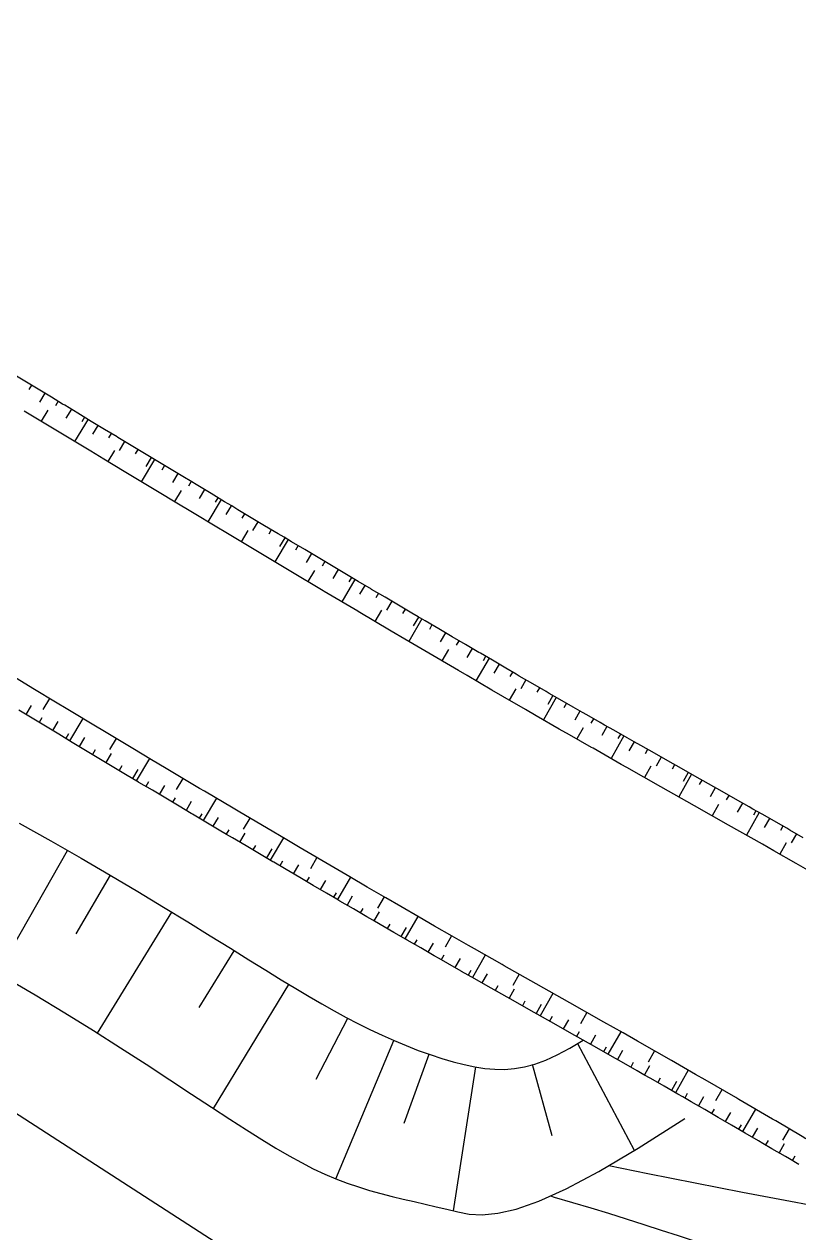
# Model space of a CAD drawing. Header units: millimetres. Extents: x 501029 to 503193, y 1805862 to 1807132.
# Drawn here: x 502021.58 to 502051.44, y 1806590.9 to 1806637.5 of the extents above; entities that cross this region are included whole.
import ezdxf

# ---------------------------------------------------------------- set-up
doc = ezdxf.new("R2010")
doc.units = ezdxf.units.MM
doc.header["$LTSCALE"] = 12
doc.header["$MEASUREMENT"] = 0
doc.layers.add('3', color=7, linetype='CONTINUOUS')
doc.layers.add('DM1', color=4, linetype='CONTINUOUS')

msp = doc.modelspace()

# ---------------------------------------------------------------- linework, layer by layer
at = {"layer": '3', "linetype": 'Continuous'}
for p, q in [((502021.6019999999, 1806623.738999999, 4.847), (502021.0879999997, 1806624.049, 4.850999999999999)), ((502022.1149999997, 1806623.429, 4.842999999999999), (502021.6019999999, 1806623.738999999, 4.847)), ((502021.8589999999, 1806623.584, 4.844999999999999), (502021.7549999999, 1806623.413, 4.844999999999999)), ((502022.629, 1806623.119, 4.839), (502022.1149999997, 1806623.429, 4.842999999999999)), ((502022.3719999997, 1806623.274, 4.841), (502022.1659999998, 1806622.932, 4.841)), ((502022.8859999999, 1806622.964, 4.836), (502022.7829999998, 1806622.793, 4.836)), ((502022.4909999999, 1806622.621, 4.775999999999999), (502022.2319999998, 1806622.193, 4.775999999999999)), ((502023.656, 1806622.499, 4.828999999999999), (502023.1429999999, 1806622.809, 4.834)), ((502023.3999999999, 1806622.654, 4.831999999999999), (502023.1929999997, 1806622.312, 4.831999999999999)), ((502024.1699999999, 1806622.189, 4.823999999999999), (502023.656, 1806622.499, 4.828999999999999)), ((502024.0419999999, 1806622.269, 4.762999999999999), (502023.5249999999, 1806621.413, 4.762999999999999)), ((502023.913, 1806622.344, 4.826999999999999), (502023.8099999998, 1806622.173, 4.826999999999999)), ((502024.6839999999, 1806621.879, 4.818999999999999), (502024.1699999999, 1806622.189, 4.823999999999999)), ((502024.4269999999, 1806622.034, 4.822), (502024.2199999998, 1806621.692, 4.822)), ((502024.1489999998, 1806621.036, 4.756999999999999), (502022.8649999998, 1806621.811, 4.77)), ((502024.9409999999, 1806621.724, 4.817), (502024.8369999999, 1806621.553, 4.817)), ((502025.7109999999, 1806621.259, 4.807999999999999), (502025.197, 1806621.568999999, 4.814)), ((502025.0589999999, 1806621.071, 4.751), (502024.8009999997, 1806620.643, 4.751)), ((502025.4539999999, 1806621.414, 4.810999999999999), (502025.2479999999, 1806621.071, 4.810999999999999)), ((502026.2249999999, 1806620.949, 4.802), (502025.7109999999, 1806621.259, 4.807999999999999)), ((502025.9679999998, 1806621.104, 4.804999999999999), (502025.8649999998, 1806620.933, 4.804999999999999)), ((502026.6109999997, 1806620.719, 4.735999999999999), (502026.0939999999, 1806619.861999999, 4.735999999999999)), ((502026.7389999998, 1806620.639, 4.796999999999999), (502026.2249999999, 1806620.949, 4.802)), ((502026.4819999998, 1806620.794, 4.799), (502026.2749999999, 1806620.452, 4.799)), ((502027.2519999998, 1806620.33, 4.791), (502026.7389999998, 1806620.639, 4.796999999999999)), ((502026.7179999999, 1806619.486, 4.729), (502025.4339999999, 1806620.261, 4.743999999999999)), ((502026.9959999998, 1806620.485, 4.794), (502026.8919999998, 1806620.313, 4.794)), ((502027.7659999998, 1806620.02, 4.785), (502027.2519999998, 1806620.33, 4.791)), ((502027.5089999998, 1806620.175, 4.788), (502027.3029999998, 1806619.832, 4.788)), ((502028.0229999998, 1806619.865, 4.782), (502027.92, 1806619.694, 4.782)), ((502028.7939999998, 1806619.401, 4.772), (502028.2799999998, 1806619.71, 4.778999999999999)), ((502027.6279999998, 1806619.521, 4.722), (502027.3699999999, 1806619.093, 4.722)), ((502028.5369999998, 1806619.556, 4.775), (502028.3309999998, 1806619.213, 4.775)), ((502029.308, 1806619.092, 4.764999999999999), (502028.7939999998, 1806619.401, 4.772)), ((502029.0509999997, 1806619.246, 4.769), (502028.9479999998, 1806619.075, 4.769)), ((502029.1799999999, 1806619.171, 4.705), (502028.6649999999, 1806618.313999999, 4.705)), ((502029.565, 1806618.937, 4.762), (502029.3589999999, 1806618.594, 4.762)), ((502030.3369999998, 1806618.474, 4.751999999999999), (502029.8229999998, 1806618.783, 4.759)), ((502030.0799999999, 1806618.629, 4.754999999999999), (502029.977, 1806618.457, 4.754999999999999)), ((502030.852, 1806618.165999999, 4.745), (502030.3369999998, 1806618.474, 4.751999999999999)), ((502030.5949999997, 1806618.32, 4.748), (502030.3889999997, 1806617.977, 4.748)), ((502030.575, 1806617.168, 4.679999999999999), (502029.2879999999, 1806617.939, 4.697)), ((502030.1989999998, 1806617.976, 4.687999999999999), (502029.9419999998, 1806617.547, 4.687999999999999)), ((502031.3669999999, 1806617.858, 4.738), (502030.852, 1806618.165999999, 4.745)), ((502031.1089999999, 1806618.012, 4.741999999999999), (502031.0069999998, 1806617.84, 4.741999999999999)), ((502031.7529999998, 1806617.629, 4.671), (502031.2419999999, 1806616.769, 4.671)), ((502031.6239999999, 1806617.704, 4.735), (502031.4189999997, 1806617.36, 4.735)), ((502032.3969999999, 1806617.242999999, 4.724), (502031.8819999998, 1806617.55, 4.730999999999999)), ((502032.14, 1806617.397, 4.727999999999999), (502032.0369999998, 1806617.225, 4.727999999999999)), ((502032.913, 1806616.935999999, 4.717), (502032.3969999999, 1806617.242999999, 4.724)), ((502032.6549999998, 1806617.09, 4.721), (502032.45, 1806616.746, 4.721)), ((502033.4279999999, 1806616.629, 4.709999999999999), (502032.913, 1806616.935999999, 4.717)), ((502032.7749999999, 1806616.438, 4.653999999999999), (502032.5189999999, 1806616.009, 4.653999999999999)), ((502033.1699999999, 1806616.782999999, 4.714), (502033.0679999998, 1806616.610999999, 4.714)), ((502033.6859999997, 1806616.476, 4.706999999999999), (502033.4819999998, 1806616.132, 4.706999999999999)), ((502034.332, 1806616.094999999, 4.636), (502033.8219999999, 1806615.235, 4.636)), ((502034.46, 1806616.017, 4.695999999999999), (502033.9439999999, 1806616.323, 4.703)), ((502034.2019999998, 1806616.17, 4.7), (502034.0999999999, 1806615.998, 4.7)), ((502034.4419999998, 1806614.867, 4.628), (502033.1519999998, 1806615.632, 4.645)), ((502034.7179999999, 1806615.864, 4.693), (502034.5139999998, 1806615.52, 4.693)), ((502035.4929999998, 1806615.406, 4.682), (502034.9759999998, 1806615.711, 4.689)), ((502035.2349999999, 1806615.559, 4.685999999999999), (502035.133, 1806615.386, 4.685999999999999)), ((502036.0099999997, 1806615.101, 4.674999999999999), (502035.4929999998, 1806615.406, 4.682)), ((502035.751, 1806615.254, 4.679), (502035.548, 1806614.909, 4.679)), ((502036.5269999998, 1806614.796, 4.668), (502036.0099999997, 1806615.101, 4.674999999999999)), ((502035.3549999998, 1806614.909, 4.618999999999999), (502035.1009999998, 1806614.478, 4.618999999999999)), ((502036.2679999999, 1806614.949, 4.671999999999999), (502036.1669999999, 1806614.777, 4.671999999999999)), ((502036.9149999998, 1806614.569999999, 4.600999999999999), (502036.4089999997, 1806613.707, 4.600999999999999)), ((502036.7849999999, 1806614.644, 4.665), (502036.582, 1806614.299, 4.665)), ((502037.5609999998, 1806614.189, 4.653999999999999), (502037.0439999997, 1806614.492, 4.661)), ((502037.302, 1806614.34, 4.657), (502037.2009999999, 1806614.168, 4.657)), ((502038.0779999998, 1806613.885, 4.647), (502037.5609999998, 1806614.189, 4.653999999999999)), ((502037.8199999998, 1806614.037, 4.65), (502037.6169999998, 1806613.692, 4.65)), ((502038.5959999999, 1806613.580999999, 4.639), (502038.0779999998, 1806613.885, 4.647)), ((502038.3369999998, 1806613.733, 4.642999999999999), (502038.2359999999, 1806613.560999999, 4.642999999999999)), ((502039.113, 1806613.278, 4.631999999999999), (502038.5959999999, 1806613.580999999, 4.639)), ((502038.3199999998, 1806612.585, 4.573999999999999), (502037.0259999999, 1806613.345, 4.592)), ((502037.9409999999, 1806613.388, 4.583), (502037.6879999998, 1806612.957, 4.583)), ((502038.8549999998, 1806613.429, 4.636), (502038.6519999998, 1806613.084, 4.636)), ((502039.3719999997, 1806613.126, 4.629), (502039.2709999999, 1806612.953, 4.629)), ((502021.913, 1806611.893999999, 4.174999999999999), (502020.629, 1806612.669, 4.19)), ((502039.5019999998, 1806613.052, 4.565), (502038.998, 1806612.189, 4.565)), ((502040.1489999997, 1806612.672, 4.618), (502039.6309999998, 1806612.975, 4.625)), ((502039.8899999999, 1806612.824, 4.621), (502039.6889999998, 1806612.478, 4.621)), ((502040.4079999998, 1806612.521, 4.613999999999999), (502040.308, 1806612.347999999, 4.613999999999999)), ((502041.187, 1806612.069, 4.602999999999999), (502040.6679999998, 1806612.37, 4.61)), ((502040.927, 1806612.22, 4.605999999999999), (502040.7269999999, 1806611.874, 4.605999999999999)), ((502040.5299999998, 1806611.874, 4.546), (502040.2799999998, 1806611.441, 4.546)), ((502041.7059999997, 1806611.768, 4.594999999999999), (502041.187, 1806612.069, 4.602999999999999)), ((502041.4459999997, 1806611.919, 4.599), (502041.346, 1806611.745999999, 4.599)), ((502022.5549999999, 1806611.506999999, 4.168), (502022.2969999998, 1806611.078999999, 4.168)), ((502042.0959999999, 1806611.545, 4.527), (502041.5979999998, 1806610.678, 4.527)), ((502041.9659999998, 1806611.617999999, 4.591), (502041.7659999998, 1806611.271, 4.591)), ((502042.7459999998, 1806611.17, 4.578999999999999), (502042.2259999998, 1806611.469, 4.586999999999999)), ((502042.4859999998, 1806611.32, 4.583), (502042.386, 1806611.146, 4.583)), ((502021.8919999997, 1806610.741, 4.107), (502021.3789999999, 1806611.051, 4.112)), ((502021.8499999998, 1806611.234, 4.108999999999999), (502021.6429999999, 1806610.891, 4.108999999999999)), ((502043.0059999998, 1806611.021, 4.575), (502042.8069999998, 1806610.674, 4.575)), ((502043.7879999999, 1806610.575, 4.562999999999999), (502043.2669999998, 1806610.872, 4.570999999999999)), ((502022.2559999998, 1806610.755, 4.104), (502022.153, 1806610.584, 4.104)), ((502022.9199999999, 1806610.122, 4.094), (502022.406, 1806610.431, 4.100999999999999)), ((502022.8769999999, 1806610.615, 4.097), (502022.6709999999, 1806610.272, 4.097)), ((502023.8399999999, 1806610.733, 4.152), (502023.325, 1806609.876, 4.152)), ((502025.7689999999, 1806609.575999999, 4.126999999999999), (502024.4829999998, 1806610.347, 4.144)), ((502043.1299999999, 1806610.376, 4.506999999999999), (502042.8819999998, 1806609.941999999, 4.506999999999999)), ((502043.5269999998, 1806610.723, 4.567), (502043.4279999999, 1806610.55, 4.567)), ((502044.048, 1806610.426, 4.559), (502043.8509999998, 1806610.078, 4.559)), ((502023.4339999999, 1806609.812, 4.088), (502022.9199999999, 1806610.122, 4.094)), ((502023.2839999998, 1806610.136, 4.091), (502023.1809999999, 1806609.964999999, 4.091)), ((502023.9049999998, 1806609.996, 4.084), (502023.6989999998, 1806609.653, 4.084)), ((502025.126, 1806609.961, 4.134999999999999), (502024.8689999999, 1806609.532, 4.134999999999999)), ((502044.7009999998, 1806610.058, 4.485999999999999), (502044.2069999999, 1806609.188, 4.485999999999999)), ((502044.8309999999, 1806609.982, 4.546), (502044.3089999999, 1806610.278, 4.554)), ((502044.5699999998, 1806610.13, 4.549999999999999), (502044.4709999999, 1806609.955999999, 4.549999999999999)), ((502024.4629999997, 1806609.195, 4.073999999999999), (502023.9479999998, 1806609.503, 4.081)), ((502024.3129999998, 1806609.518, 4.076999999999999), (502024.21, 1806609.346, 4.076999999999999)), ((502045.092, 1806609.833999999, 4.541999999999999), (502044.8939999998, 1806609.486, 4.541999999999999)), ((502045.8749999998, 1806609.391, 4.53), (502045.3529999999, 1806609.686, 4.538)), ((502045.6139999998, 1806609.538, 4.533999999999999), (502045.515, 1806609.364, 4.533999999999999)), ((502046.3969999998, 1806609.094999999, 4.520999999999999), (502045.8749999998, 1806609.391, 4.53)), ((502024.9779999999, 1806608.886, 4.067), (502024.4629999997, 1806609.195, 4.073999999999999)), ((502024.9339999999, 1806609.379, 4.070999999999999), (502024.7289999998, 1806609.036, 4.070999999999999)), ((502026.413, 1806609.19, 4.118), (502025.8989999998, 1806608.333, 4.118)), ((502046.1359999999, 1806609.243, 4.525999999999999), (502045.9389999998, 1806608.895, 4.525999999999999)), ((502046.9189999998, 1806608.8, 4.512999999999999), (502046.3969999998, 1806609.094999999, 4.520999999999999)), ((502046.6579999999, 1806608.948, 4.517), (502046.5599999998, 1806608.772999999, 4.517)), ((502025.4919999999, 1806608.578, 4.06), (502024.9779999999, 1806608.886, 4.067)), ((502025.3419999999, 1806608.901, 4.064), (502025.2389999999, 1806608.73, 4.064)), ((502025.9639999999, 1806608.762, 4.057), (502025.7579999999, 1806608.418999999, 4.057)), ((502028.3459999999, 1806608.039, 4.092), (502027.0569999998, 1806608.806, 4.108999999999999)), ((502046.1229999999, 1806608.103, 4.456), (502044.8179999998, 1806608.842, 4.475999999999999)), ((502045.7379999999, 1806608.896, 4.466), (502045.4919999998, 1806608.459999999, 4.466)), ((502047.3109999997, 1806608.58, 4.445), (502046.8189999998, 1806607.71, 4.445)), ((502047.4419999999, 1806608.504, 4.504999999999999), (502046.9189999998, 1806608.8, 4.512999999999999)), ((502047.1799999999, 1806608.652, 4.509), (502046.984, 1806608.304, 4.509)), ((502047.9639999999, 1806608.209, 4.496999999999999), (502047.4419999999, 1806608.504, 4.504999999999999)), ((502026.5229999998, 1806607.963, 4.046999999999999), (502026.0069999998, 1806608.27, 4.054)), ((502026.3719999998, 1806608.285, 4.049999999999999), (502026.2699999998, 1806608.113, 4.049999999999999)), ((502026.994, 1806608.147, 4.043), (502026.7899999998, 1806607.804, 4.043)), ((502027.7009999999, 1806608.423, 4.100999999999999), (502027.4459999998, 1806607.993, 4.100999999999999)), ((502047.4289999998, 1806607.364999999, 4.435), (502046.1229999999, 1806608.103, 4.456)), ((502047.7029999998, 1806608.357, 4.501), (502047.6039999998, 1806608.183, 4.501)), ((502048.4859999998, 1806607.914, 4.488999999999999), (502047.9639999999, 1806608.209, 4.496999999999999)), ((502048.2249999999, 1806608.061, 4.493), (502048.028, 1806607.713, 4.493)), ((502027.0379999999, 1806607.656, 4.04), (502026.5229999998, 1806607.963, 4.046999999999999)), ((502027.5539999998, 1806607.349, 4.033), (502027.0379999999, 1806607.656, 4.04)), ((502027.4029999999, 1806607.671, 4.036), (502027.2999999998, 1806607.5, 4.036)), ((502028.0249999999, 1806607.533, 4.028999999999999), (502027.8209999998, 1806607.19, 4.028999999999999)), ((502028.9909999999, 1806607.656, 4.083), (502028.4809999999, 1806606.796, 4.083)), ((502049.008, 1806607.618, 4.480999999999999), (502048.4859999998, 1806607.914, 4.488999999999999)), ((502048.7469999998, 1806607.766, 4.485), (502048.6489999997, 1806607.592, 4.485)), ((502049.5299999998, 1806607.323, 4.472), (502049.008, 1806607.618, 4.480999999999999)), ((502028.4339999999, 1806607.058, 4.022), (502028.3319999999, 1806606.886, 4.022)), ((502048.7339999999, 1806606.626, 4.415), (502047.4289999998, 1806607.364999999, 4.435)), ((502048.349, 1806607.419, 4.424999999999999), (502048.1029999999, 1806606.983, 4.424999999999999)), ((502049.2689999999, 1806607.471, 4.475999999999999), (502049.0719999999, 1806607.122, 4.475999999999999)), ((502049.9219999997, 1806607.103, 4.403999999999999), (502049.427, 1806606.233, 4.403999999999999)), ((502049.7909999997, 1806607.175, 4.467999999999999), (502049.6919999999, 1806607.001, 4.467999999999999)), ((502028.585, 1806606.736, 4.019), (502028.0689999999, 1806607.042, 4.025999999999999)), ((502029.1009999998, 1806606.43, 4.012), (502028.585, 1806606.736, 4.019)), ((502029.0569999998, 1806606.921, 4.014999999999999), (502028.8529999999, 1806606.577, 4.014999999999999)), ((502030.281, 1806606.892, 4.065999999999999), (502030.0269999998, 1806606.462, 4.065999999999999)), ((502050.5729999999, 1806606.73, 4.456999999999999), (502050.0519999999, 1806607.027, 4.464999999999999)), ((502050.3129999998, 1806606.878, 4.461), (502050.1149999997, 1806606.531, 4.461)), ((502029.4659999998, 1806606.446, 4.008), (502029.3639999998, 1806606.274, 4.008)), ((502030.1349999998, 1806605.82, 3.998), (502029.6179999998, 1806606.125, 4.004999999999999)), ((502030.0899999998, 1806606.311, 4.001), (502029.8869999999, 1806605.966, 4.001)), ((502031.5729999999, 1806606.13, 4.048), (502031.0649999999, 1806605.269, 4.048)), ((502050.8339999999, 1806606.581, 4.453999999999999), (502050.7349999999, 1806606.408, 4.453999999999999)), ((502051.6149999998, 1806606.134, 4.443), (502051.0949999998, 1806606.433, 4.45)), ((502051.3549999997, 1806606.282999999, 4.447), (502051.156, 1806605.936, 4.447)), ((502030.6509999999, 1806605.515, 3.991), (502030.1349999998, 1806605.82, 3.998)), ((502030.4999999997, 1806605.837, 3.994), (502030.3979999998, 1806605.664, 3.994)), ((502031.1239999998, 1806605.701, 3.987), (502030.9199999999, 1806605.356, 3.987)), ((502033.5139999997, 1806604.991, 4.020999999999999), (502032.2199999998, 1806605.75, 4.038999999999999)), ((502050.9579999998, 1806605.937, 4.386), (502050.7089999998, 1806605.503, 4.386)), ((502031.1679999998, 1806605.21, 3.983999999999999), (502030.6509999999, 1806605.515, 3.991)), ((502031.5339999998, 1806605.227, 3.98), (502031.4319999998, 1806605.055, 3.98)), ((502032.8669999998, 1806605.371, 4.03), (502032.6139999998, 1806604.94, 4.03)), ((502032.2029999998, 1806604.603, 3.968999999999999), (502031.6849999998, 1806604.906, 3.976999999999999)), ((502032.1579999998, 1806605.093, 3.972999999999999), (502031.9559999998, 1806604.748, 3.972999999999999)), ((502032.7199999997, 1806604.299, 3.962), (502032.2029999998, 1806604.603, 3.968999999999999)), ((502032.5689999999, 1806604.62, 3.966), (502032.4669999999, 1806604.448, 3.966)), ((502033.2379999999, 1806603.995999999, 3.955), (502032.7199999997, 1806604.299, 3.962)), ((502033.1929999997, 1806604.486, 3.958), (502032.991, 1806604.141, 3.958)), ((502034.16, 1806604.612, 4.012), (502033.656, 1806603.748, 4.012)), ((502033.6029999999, 1806604.013, 3.951), (502033.5019999999, 1806603.84, 3.951)), ((502034.2279999999, 1806603.879, 3.943999999999999), (502034.0269999998, 1806603.534, 3.943999999999999)), ((502035.4559999997, 1806603.855, 3.994), (502035.2029999997, 1806603.424, 3.994)), ((502034.2729999999, 1806603.39, 3.941), (502033.7549999999, 1806603.692, 3.948)), ((502034.7909999998, 1806603.087, 3.933), (502034.2729999999, 1806603.39, 3.941)), ((502034.6389999997, 1806603.407, 3.937), (502034.5389999999, 1806603.235, 3.937)), ((502035.2649999999, 1806603.274, 3.929), (502035.0639999998, 1806602.928, 3.929)), ((502036.7529999997, 1806603.103, 3.975), (502036.251, 1806602.238, 3.975)), ((502035.8289999999, 1806602.484, 3.918), (502035.3099999998, 1806602.785, 3.926)), ((502035.6769999999, 1806602.804, 3.922), (502035.5759999999, 1806602.631, 3.922)), ((502036.3029999998, 1806602.672, 3.914), (502036.102, 1806602.326, 3.914)), ((502036.8689999999, 1806601.885, 3.903), (502036.3479999998, 1806602.184, 3.910999999999999)), ((502036.7149999998, 1806602.204, 3.906), (502036.616, 1806602.03, 3.906)), ((502037.3429999999, 1806602.074, 3.898), (502037.1439999999, 1806601.727, 3.898)), ((502038.0539999997, 1806602.356, 3.955), (502037.8049999999, 1806601.922, 3.955)), ((502037.3889999998, 1806601.586, 3.894999999999999), (502036.8689999999, 1806601.885, 3.903)), ((502037.7559999999, 1806601.606, 3.89), (502037.6569999999, 1806601.433, 3.89)), ((502038.3839999999, 1806601.478, 3.882), (502038.1859999997, 1806601.131, 3.882)), ((502039.3569999999, 1806601.613, 3.934), (502038.8629999999, 1806600.744, 3.934)), ((502038.4309999998, 1806600.991, 3.878), (502037.9099999999, 1806601.288999999, 3.886)), ((502038.7989999999, 1806601.011999999, 3.874), (502038.6999999999, 1806600.838, 3.874)), ((502039.474, 1806600.399, 3.862), (502038.9519999998, 1806600.695, 3.87)), ((502039.4269999999, 1806600.884999999, 3.865), (502039.2299999997, 1806600.538, 3.865)), ((502040.6619999998, 1806600.874, 3.914), (502040.4149999998, 1806600.439, 3.914)), ((502039.8419999999, 1806600.42, 3.857), (502039.7439999999, 1806600.246, 3.857)), ((502040.518, 1806599.808, 3.845), (502039.9959999998, 1806600.103, 3.853)), ((502040.4709999999, 1806600.294, 3.849), (502040.2749999999, 1806599.946, 3.849)), ((502042.6199999999, 1806599.766, 3.883), (502041.3139999998, 1806600.504, 3.903)), ((502041.9669999999, 1806600.135, 3.893), (502041.4749999999, 1806599.265, 3.893)), ((502041.0409999997, 1806599.512, 3.837), (502040.518, 1806599.808, 3.845)), ((502040.8869999999, 1806599.828999999, 3.841), (502040.788, 1806599.655, 3.841)), ((502041.5159999998, 1806599.703, 3.833), (502041.3189999999, 1806599.355, 3.833)), ((502043.9249999999, 1806599.027, 3.862999999999999), (502042.6199999999, 1806599.766, 3.883)), ((502041.5629999998, 1806599.217, 3.829), (502041.0409999997, 1806599.512, 3.837)), ((502042.085, 1806598.922, 3.821), (502041.5629999998, 1806599.217, 3.829)), ((502041.9309999999, 1806599.239, 3.825), (502041.832, 1806599.064, 3.825)), ((502043.2729999998, 1806599.397, 3.873), (502043.0259999998, 1806598.962, 3.873)), ((502042.6069999999, 1806598.626, 3.812), (502042.085, 1806598.922, 3.821)), ((502042.5599999999, 1806599.111999999, 3.816), (502042.3629999999, 1806598.764, 3.816)), ((502043.129, 1806598.331, 3.804), (502042.6069999999, 1806598.626, 3.812)), ((502042.9749999999, 1806598.647999999, 3.808), (502042.8769999998, 1806598.474, 3.808)), ((502043.6519999997, 1806598.035, 3.796), (502043.129, 1806598.331, 3.804)), ((502043.6049999998, 1806598.521999999, 3.8), (502043.4079999998, 1806598.173, 3.8)), ((502044.5779999998, 1806598.658, 3.851999999999999), (502044.0859999999, 1806597.788, 3.851999999999999)), ((502044.0199999998, 1806598.057, 3.792), (502043.9209999999, 1806597.883, 3.792)), ((502044.6949999999, 1806597.443, 3.781), (502044.1739999998, 1806597.739999999, 3.788)), ((502044.6489999997, 1806597.93, 3.784), (502044.4509999999, 1806597.582, 3.784)), ((502045.8819999998, 1806597.917, 3.833999999999999), (502045.6339999999, 1806597.482, 3.833999999999999)), ((502045.2169999999, 1806597.147, 3.773), (502044.6949999999, 1806597.443, 3.781)), ((502045.0629999999, 1806597.464, 3.777), (502044.9639999999, 1806597.29, 3.777)), ((502045.691, 1806597.337, 3.769), (502045.4919999998, 1806596.99, 3.769)), ((502046.258, 1806596.551, 3.758999999999999), (502045.7379999999, 1806596.849, 3.766)), ((502046.1049999997, 1806596.869, 3.762999999999999), (502046.0049999999, 1806596.694999999, 3.762999999999999)), ((502047.1829999999, 1806597.171, 3.817), (502046.6859999998, 1806596.303, 3.817)), ((502046.778, 1806596.252, 3.752), (502046.258, 1806596.551, 3.758999999999999)), ((502046.7319999998, 1806596.74, 3.756), (502046.5329999998, 1806596.393, 3.756)), ((502048.4819999999, 1806596.421, 3.801), (502048.2309999999, 1806595.988, 3.801)), ((502047.1459999999, 1806596.272, 3.749), (502047.045, 1806596.099, 3.749)), ((502047.8169999998, 1806595.652, 3.74), (502047.298, 1806595.952, 3.745999999999999)), ((502047.7719999998, 1806596.14, 3.742999999999999), (502047.572, 1806595.794, 3.742999999999999)), ((502050.4269999999, 1806595.289, 3.78), (502049.1309999998, 1806596.045, 3.794)), ((502048.3369999999, 1806595.351, 3.733999999999999), (502047.8169999998, 1806595.652, 3.74)), ((502048.1839999999, 1806595.671, 3.737), (502048.0839999998, 1806595.498, 3.737)), ((502048.8099999998, 1806595.539, 3.730999999999999), (502048.6089999999, 1806595.193, 3.730999999999999)), ((502049.7789999999, 1806595.667, 3.786999999999999), (502049.2749999999, 1806594.803, 3.786999999999999)), ((502049.3739999999, 1806594.748, 3.722999999999999), (502048.8549999997, 1806595.05, 3.728)), ((502049.2219999998, 1806595.068, 3.725), (502049.1209999998, 1806594.895, 3.725)), ((502049.8919999997, 1806594.446, 3.717), (502049.3739999999, 1806594.748, 3.722999999999999)), ((502049.8469999998, 1806594.935, 3.72), (502049.646, 1806594.589, 3.72)), ((502051.0739999998, 1806594.911, 3.773), (502050.8209999998, 1806594.479, 3.773)), ((502050.2579999999, 1806594.463, 3.713999999999999), (502050.1569999999, 1806594.291, 3.713999999999999)), ((502050.9279999998, 1806593.839, 3.705999999999999), (502050.41, 1806594.143, 3.712)), ((502050.8829999999, 1806594.329, 3.709), (502050.6809999999, 1806593.984, 3.709)), ((502051.2929999998, 1806593.857, 3.704), (502051.1919999998, 1806593.684, 3.704))]:
    msp.add_line(p, q, dxfattribs=at)
at = {"layer": '3', "color": 1, "linetype": 'Continuous', "flags": 128}
msp.add_lwpolyline([(502734.468, 1805863.404), (502565.854, 1806180.86), (502440.381, 1806356.363), (502262.265, 1806436.523), (502063.939, 1806567.977), (501955.637, 1806637.827), (501772.776, 1806767.939), (501708.223, 1807014.777), (501705.5739999999, 1807125.556)], dxfattribs=at)
at = {"layer": '3', "linetype": 'Continuous', "extrusion": (0.3780746557961225, 0.6157215769005467, 0.6913367445635649), "elevation": 1302182.213735211}
msp.add_lwpolyline([(517529.2610650632, -1245952.710299685), (517529.3543553867, -1245952.708915665), (517529.8612926133, -1245952.703379582)], dxfattribs=at)
at = {"layer": '3', "linetype": 'Continuous', "extrusion": (0.4876622072766885, 0.8030862785762556, 0.3424003515719122), "elevation": 1695692.398689627}
msp.add_lwpolyline([(508596.0251145873, -617953.6368129362), (508596.3929784274, -617953.633619932), (508597.5248695441, -617953.625105254)], dxfattribs=at)
at = {"layer": '3', "linetype": 'Continuous', "extrusion": (0.5034436632863633, 0.8292013341174393, 0.2428366228447957), "elevation": 1750795.58851538}
msp.add_lwpolyline([(508472.2143052876, -438271.1564050726), (508472.2470619662, -438271.1564050726), (508472.8136945043, -438271.1512507898)], dxfattribs=at)
at = {"layer": '3', "linetype": 'Continuous', "extrusion": (0.2980942837418061, 0.4804238077684419, 0.824822867608392), "elevation": 1017598.210109316}
msp.add_lwpolyline([(525933.5289603239, -1484518.140596049), (525934.4373153159, -1484518.126446549), (525935.0294570166, -1484518.117603112)], dxfattribs=at)
at = {"layer": '3', "linetype": 'Continuous', "extrusion": (0.4368257614271032, 0.7136871554078656, 0.5475709071521794), "elevation": 1508662.784243988}
msp.add_lwpolyline([(514947.25290767, -987255.3371155341), (514947.6077289605, -987255.332335188), (514947.8531414441, -987255.3299450148)], dxfattribs=at)
at = {"layer": '3', "linetype": 'Continuous', "extrusion": (0.4096765398147661, 0.6681104871675393, 0.6211227814709054), "elevation": 1412692.930932264}
msp.add_lwpolyline([(516412.2444794927, -1119607.236048696), (516412.8733405441, -1119607.22711686), (516413.7445327162, -1119607.216909047)], dxfattribs=at)
at = {"layer": '3', "linetype": 'Continuous', "extrusion": (0.3673948203634131, 0.595019875022523, 0.714823330829595), "elevation": 1259419.897884351}
msp.add_lwpolyline([(521982.0009524642, -1287360.903182594), (521982.2552664362, -1287360.898892624), (521983.5004363865, -1287360.878872762)], dxfattribs=at)
at = {"layer": '3', "linetype": 'Continuous', "extrusion": (0.1906021554174096, 0.2995176758563482, 0.9348582674394281), "elevation": 636806.6743807005}
msp.add_lwpolyline([(546386.1126768303, -1676855.642454221), (546386.3933093199, -1676855.634004021), (546386.7130570237, -1676855.625553823)], dxfattribs=at)
at = {"layer": '3', "linetype": 'Continuous', "extrusion": (0.1099655629740514, 0.1615820486255714, 0.9807134222196427), "elevation": 347127.8231021637}
msp.add_lwpolyline([(601410.263493954, -1741755.135467477), (601410.5933638753, -1741755.115002015), (601410.8625392925, -1741755.099652917)], dxfattribs=at)
at = {"layer": '3', "linetype": 'Continuous', "extrusion": (-0.1675142530447905, -0.3013213712868509, 0.9386929243542095), "elevation": -628465.2461460144}
msp.add_lwpolyline([(-439040.2815833026, 1711190.775500676), (-439041.1834300985, 1711190.804506827), (-439041.7809706703, 1711190.824811133)], dxfattribs=at)
at = {"layer": '3', "linetype": 'Continuous', "extrusion": (0.3274398062914471, 0.5319605762839213, 0.7808976364002507), "elevation": 1125437.558034549}
msp.add_lwpolyline([(519477.0609567743, -1406922.60399083), (519477.1106803825, -1406922.602389957), (519478.5607246412, -1406922.57517512)], dxfattribs=at)
at = {"layer": '3', "linetype": 'Continuous', "extrusion": (0.4636170732133428, 0.7718317723071522, 0.4351263318650048), "elevation": 1627157.432630289}
msp.add_lwpolyline([(499897.5066198409, -786359.8360748227), (499897.8854590696, -786359.8305215456), (499898.1065202958, -786359.8283002345)], dxfattribs=at)
at = {"layer": '3', "linetype": 'Continuous', "extrusion": (-0.5081548313795239, -0.8584736932949159, 0.069293472031889), "elevation": -1806043.235445604}
msp.add_lwpolyline([(-488230.2319451333, 125453.2450649279), (-488230.2436068303, 125453.2460673374), (-488230.8318549292, 125453.2520817944)], dxfattribs=at)
at = {"layer": '3', "linetype": 'Continuous', "extrusion": (-0.5047109665531782, -0.8580086369890956, 0.0953311024433858), "elevation": -1803473.006871352}
msp.add_lwpolyline([(-483267.9414781931, 172718.3048929197), (-483269.4217234528, 172718.3229752786), (-483269.4414465356, 172718.3229752786)], dxfattribs=at)
at = {"layer": '3', "linetype": 'Continuous', "extrusion": (0.4981584777644287, 0.8424739172772332, 0.2051239375084756), "elevation": 1772120.553788127}
msp.add_lwpolyline([(487391.0911996179, -371397.0696374933), (487391.4148294947, -371397.0655505901), (487391.6909519398, -371397.0624854127)], dxfattribs=at)
at = {"layer": '3', "linetype": 'Continuous', "extrusion": (0.1630474713619801, 0.2546048977639606, 0.9532008540266147), "elevation": 541832.8507204447}
msp.add_lwpolyline([(551511.1381973317, -1708258.054320992), (551512.0267840003, -1708258.017937854), (551512.6360769862, -1708257.994784948)], dxfattribs=at)
at = {"layer": '3', "linetype": 'Continuous', "extrusion": (-0.2951606054508251, -0.5230694329791757, 0.7995489886634503), "elevation": -1093162.647978269}
msp.add_lwpolyline([(-450614.3834986715, 1455278.782571783), (-450614.9207818366, 1455278.79256178), (-450614.9835371377, 1455278.79422678)], dxfattribs=at)
at = {"layer": '3', "linetype": 'Continuous', "extrusion": (0.1184180996082811, 0.1776271638031834, 0.9769471553591833), "elevation": 380358.6369318603}
msp.add_lwpolyline([(584405.0839420344, -1740600.785061926), (584405.2292734862, -1740600.775693408), (584405.6832955978, -1740600.747587854)], dxfattribs=at)
at = {"layer": '3', "linetype": 'Continuous', "extrusion": (0.4805942932846957, 0.8144202675309902, 0.3251903336462116), "elevation": 1712620.143823393}
msp.add_lwpolyline([(485778.8657361458, -588932.2615496368), (485779.9673336288, -588932.2478024479), (485780.3657480406, -588932.2425150675)], dxfattribs=at)
at = {"layer": '3', "linetype": 'Continuous', "extrusion": (0.3880386810820421, 0.6312095863799713, 0.671565663242348), "elevation": 1335157.471142325}
msp.add_lwpolyline([(518463.7424559856, -1210132.598216606), (518464.1469958013, -1210132.591468467), (518465.2424947061, -1210132.577972189)], dxfattribs=at)
at = {"layer": '3', "linetype": 'Continuous', "extrusion": (0.1162772377287939, 0.1756145920932089, 0.9775679613357311), "elevation": 375647.6327072448}
msp.add_lwpolyline([(578776.4827222424, -1743500.872596326), (578777.4885892005, -1743500.810873865), (578777.979866591, -1743500.782386576)], dxfattribs=at)
at = {"layer": '3', "linetype": 'Continuous', "extrusion": (0.4563872086414184, 0.7823780829939077, 0.4237867990384705), "elevation": 1642580.811885334}
msp.add_lwpolyline([(476645.6802950876, -768523.6291179009), (476646.1475274916, -768523.6224936416), (476646.2801175528, -768523.6202855553)], dxfattribs=at)
at = {"layer": '3', "linetype": 'Continuous', "extrusion": (-0.3125992274770577, -0.5358843924290095, 0.7842892584574508), "elevation": -1125063.503623739}
msp.add_lwpolyline([(-476660.4484799601, 1422285.645397861), (-476660.4762648479, 1422285.645397861), (-476661.9479281502, 1422285.671187868)], dxfattribs=at)
at = {"layer": '3', "linetype": 'Continuous', "extrusion": (0.0029795123263375, -0.0201944744808616, 0.9997916311445797), "elevation": -34983.18811066619}
msp.add_lwpolyline([(760359.9172867612, 1713626.629225075), (760359.1095717149, 1713627.266071527), (760358.7415232596, 1713627.560000658)], dxfattribs=at)
at = {"layer": '3', "linetype": 'Continuous', "extrusion": (0.2935752767120093, 0.4912492943822721, 0.8200534663498391), "elevation": 1034887.555588661}
msp.add_lwpolyline([(495814.0381756276, -1482924.971677674), (495814.2266604279, -1482924.966435547), (495814.6382702761, -1482924.957698669)], dxfattribs=at)
at = {"layer": '3', "linetype": 'Continuous', "extrusion": (-0.193800767093777, -0.3391513402537481, 0.9205528942314776), "elevation": -710002.9011836973}
msp.add_lwpolyline([(-460452.2750459579, 1673244.55124067), (-460452.3535599449, 1673244.553800718), (-460452.8751260043, 1673244.566600956)], dxfattribs=at)
at = {"layer": '3', "linetype": 'Continuous', "extrusion": (0.1274599220399013, 0.1957420228101374, 0.9723368905784548), "elevation": 417624.2137483629}
msp.add_lwpolyline([(565106.878334644, -1738427.480190552), (565106.9435620762, -1738427.475788141), (565107.9271769444, -1738427.415973508), (565108.3762269877, -1738427.390165415)], dxfattribs=at)
at = {"layer": '3', "linetype": 'Continuous', "extrusion": (-0.0330627483074819, -0.0881673311735518, 0.9955568172576034), "elevation": -175878.43754389}
msp.add_lwpolyline([(-164264.4670781486, 1859562.621924284), (-164264.864666925, 1859562.685643706), (-164265.0591893112, 1859562.717503418)], dxfattribs=at)
at = {"layer": '3', "linetype": 'Continuous', "extrusion": (0.1008545672146665, 0.1512818472132658, 0.9833321712298873), "elevation": 323945.2796518007}
msp.add_lwpolyline([(584399.7832077286, -1751977.295291404), (584400.0716518303, -1751977.273291401), (584400.3817292398, -1751977.251291398)], dxfattribs=at)
at = {"layer": '3', "linetype": 'Continuous', "extrusion": (0.0341065756286318, 0.0341065682891386, 0.9988360643761452), "elevation": 78743.64438570206}
msp.add_lwpolyline([(922481.4682243994, -1630550.005355089), (922481.469638613, -1630550.00535509), (922482.0501732649, -1630549.860229219)], dxfattribs=at)
at = {"layer": '3', "linetype": 'Continuous', "extrusion": (0.1455641558437533, 0.2209456017702992, 0.9643620262079258), "elevation": 472243.3771316848}
msp.add_lwpolyline([(574696.5950141328, -1721213.688165457), (574697.2500063392, -1721213.657929565), (574698.094193847, -1721213.620134699)], dxfattribs=at)
at = {"layer": '3', "linetype": 'Continuous', "extrusion": (0.3174511698749283, 0.5372250581161785, 0.7814179366236153), "elevation": 1129933.752567079}
msp.add_lwpolyline([(486851.1692300698, -1414959.42030938), (486851.4194857584, -1414959.413899205), (486852.6683379535, -1414959.386655959)], dxfattribs=at)
at = {"layer": '3', "linetype": 'Continuous', "extrusion": (-0.1856885214397638, -0.3285258470776154, 0.9260618450230252), "elevation": -686734.2249485945}
msp.add_lwpolyline([(-451909.5199957673, 1685241.063757539), (-451909.5464154567, 1685241.063757539), (-451910.1198892641, 1685241.079656982)], dxfattribs=at)
at = {"layer": '3', "linetype": 'Continuous', "extrusion": (-0.5013897165882892, -0.8491673938438694, 0.1659008418662355), "elevation": -1785823.811428993}
msp.add_lwpolyline([(-486245.2849949971, 300437.0737142512), (-486246.5673051989, 300437.0879109842), (-486246.7847672535, 300437.0909531413)], dxfattribs=at)
at = {"layer": '3', "linetype": 'Continuous', "extrusion": (-0.4831276839262568, -0.8176006952054322, 0.3132359242226934), "elevation": -1719625.570656341}
msp.add_lwpolyline([(-486864.6758991758, 567196.5006860645), (-486864.7270069052, 567196.5006860645), (-486865.2754562367, 567196.508057006)], dxfattribs=at)
at = {"layer": '3', "linetype": 'Continuous', "extrusion": (-0.3317743704602415, -0.5789351438485038, 0.7448220366791137), "elevation": -1212465.973337425}
msp.add_lwpolyline([(-462699.5858760972, 1353402.192253862), (-462700.785436345, 1353402.213235094), (-462701.0853581086, 1353402.219229732)], dxfattribs=at)
at = {"layer": '3', "linetype": 'Continuous', "extrusion": (-0.0975900818494306, -0.1951801745335372, 0.9759000335042926), "elevation": -401604.6231169209}
msp.add_lwpolyline([(-358891.9655833029, 1796049.411477811), (-358892.3971444222, 1796049.434390699), (-358892.5648495202, 1796049.443555854)], dxfattribs=at)
at = {"layer": '3', "linetype": 'Continuous', "extrusion": (0.1949781117169559, 0.3200420249187956, 0.9271227740904476), "elevation": 676082.650209011}
msp.add_lwpolyline([(511187.5594382897, -1672566.470479112), (511188.5518941704, -1672566.438458418), (511189.0589100524, -1672566.41977968)], dxfattribs=at)
at = {"layer": '3', "linetype": 'Continuous', "extrusion": (0.4845531371927552, 0.8464345927579243, 0.2208092783815613), "elevation": 1772445.596104799}
msp.add_lwpolyline([(461843.0702837023, -401272.5919460679), (461843.2015123146, -401272.5909207604), (461843.6708588336, -401272.5847689146)], dxfattribs=at)
at = {"layer": '3', "linetype": 'Continuous', "extrusion": (-0.2287003617796049, -0.4079519966975883, 0.8838955328048269), "elevation": -851819.391198912}
msp.add_lwpolyline([(-445530.1363817747, 1609896.285667477), (-445530.4043833661, 1609896.292082062), (-445530.7364975785, 1609896.300634842)], dxfattribs=at)
at = {"layer": '3', "linetype": 'Continuous', "extrusion": (-0.0364352263636779, -0.0854571699358509, 0.995675422206646), "elevation": -172675.0506293652}
msp.add_lwpolyline([(-246736.0473201317, 1850720.220808778), (-246736.6337265004, 1850720.296158431), (-246737.5351885785, 1850720.414565027)], dxfattribs=at)
at = {"layer": '3', "linetype": 'Continuous', "extrusion": (0.379063429787348, 0.6464734176452499, 0.6621050041163583), "elevation": 1358234.401782254}
msp.add_lwpolyline([(480717.6000500781, -1199994.826373844), (480718.5912889749, -1199994.811695652), (480719.1000421096, -1199994.802354984)], dxfattribs=at)
at = {"layer": '3', "linetype": 'Continuous', "extrusion": (-0.4630423490317968, -0.7964328446308663, 0.3889556619928576), "elevation": -1671299.868243782}
msp.add_lwpolyline([(-474026.5802708946, 705629.2587102823), (-474027.1369733131, 705629.2652231267), (-474027.1800177292, 705629.2663086008)], dxfattribs=at)
at = {"layer": '3', "linetype": 'Continuous', "extrusion": (0.212624851847122, 0.3416889640717776, 0.9154448777553703), "elevation": 724045.4704020887}
msp.add_lwpolyline([(528246.2417964534, -1646988.728432736), (528247.0203050061, -1646988.703584515), (528247.7403986403, -1646988.683705938)], dxfattribs=at)
at = {"layer": '3', "linetype": 'Continuous', "extrusion": (0.0974262180611241, 0.1479435176170837, 0.984185372594711), "elevation": 316192.7916943528}
msp.add_lwpolyline([(574315.6336956162, -1756718.518692458), (574316.4066564369, -1756718.473530861), (574317.1305255066, -1756718.428369264)], dxfattribs=at)
at = {"layer": '3', "linetype": 'Continuous', "extrusion": (0.3960103138319413, 0.6587479273898081, 0.6397085269858139), "elevation": 1388909.508160816}
msp.add_lwpolyline([(500534.991891095, -1155962.755090351), (500535.1344050566, -1155962.752488276), (500535.591616914, -1155962.74598309)], dxfattribs=at)
at = {"layer": '3', "linetype": 'Continuous', "extrusion": (0.1920623790107012, 0.3062219038189393, 0.9323841419663111), "elevation": 649647.519887221}
msp.add_lwpolyline([(534613.2860408579, -1675709.734519452), (534613.9573016634, -1675709.70962104), (534614.7851202748, -1675709.681956138)], dxfattribs=at)
at = {"layer": '3', "linetype": 'Continuous', "extrusion": (0.1688866039626662, 0.2684863948313671, 0.9483629952673254), "elevation": 569839.4059158996}
msp.add_lwpolyline([(536972.6897192633, -1703760.06421621), (536973.3804448905, -1703760.035841779), (536974.1886101206, -1703760.004314632)], dxfattribs=at)
at = {"layer": '3', "linetype": 'Continuous', "extrusion": (0.3019815180136895, 0.5001568911987248, 0.8115726997408023), "elevation": 1055193.403821241}
msp.add_lwpolyline([(504002.5714543116, -1465742.598061314), (504002.9056909445, -1465742.591214932), (504003.1718462267, -1465742.586080146)], dxfattribs=at)
at = {"layer": '3', "linetype": 'Continuous', "extrusion": (-0.379130701697107, -0.6707696990083563, 0.6374385632536664), "elevation": -1402148.903061992}
msp.add_lwpolyline([(-451897.5309356102, 1160008.198737577), (-451897.5837749893, 1160008.198737577), (-451898.1303749002, 1160008.207822577)], dxfattribs=at)
at = {"layer": '3', "linetype": 'Continuous', "extrusion": (0.3510641367382894, 0.5941085355702344, 0.7237326991775288), "elevation": 1249568.298778054}
msp.add_lwpolyline([(486852.9499880248, -1310498.707249748), (486853.6616220663, -1310498.692758687), (486854.4499177018, -1310498.678267626)], dxfattribs=at)
at = {"layer": '3', "linetype": 'Continuous', "extrusion": (-0.324897456028947, -0.5926370355355131, 0.7370366253976783), "elevation": -1233767.434663419}
msp.add_lwpolyline([(-428248.04971682, 1345464.13810961), (-428249.2744234406, 1345464.163263009), (-428249.5493742945, 1345464.169181456)], dxfattribs=at)
at = {"layer": '3', "linetype": 'Continuous', "extrusion": (0.2872014287108834, 0.4786690440380025, 0.8296934889621422), "elevation": 1008953.341171378}
msp.add_lwpolyline([(498994.7450286436, -1499622.512594968), (498995.1175235706, -1499622.501846506), (498995.3445876972, -1499622.496472275)], dxfattribs=at)
at = {"layer": '3', "linetype": 'Continuous', "extrusion": (-0.3537629088441501, -0.6439858876977479, 0.6783317630571853), "elevation": -1341026.177355351}
msp.add_lwpolyline([(-429803.6811408049, 1238050.261240089), (-429805.0889476364, 1238050.288460026), (-429805.1807307922, 1238050.289821023)], dxfattribs=at)
at = {"layer": '3', "linetype": 'Continuous', "extrusion": (0.3830135622808596, 0.6565946718919344, 0.649756914508841), "elevation": 1378494.632541803}
msp.add_lwpolyline([(476643.0983131306, -1178309.418361171), (476643.6835953176, -1178309.407836833), (476643.6974877617, -1178309.407836833)], dxfattribs=at)
at = {"layer": '3', "linetype": 'Continuous', "extrusion": (0.3146945775125978, 0.5310470800958011, 0.7867377718184702), "elevation": 1117382.005335208}
msp.add_lwpolyline([(489108.3218110896, -1424106.243735471), (489108.7919444814, -1424106.232395539), (489108.9217847774, -1424106.229155559)], dxfattribs=at)
at = {"layer": '3', "linetype": 'Continuous', "extrusion": (0.2409657953960808, 0.4016096587192351, 0.8835412652913014), "elevation": 846526.4455072752}
msp.add_lwpolyline([(498986.918370403, -1596950.788076164), (498987.5635480803, -1596950.770995042), (498988.4176110339, -1596950.74537336)], dxfattribs=at)
at = {"layer": '3', "linetype": 'Continuous', "extrusion": (0.2708647579830962, 0.4534702121815686, 0.8491154512472151), "elevation": 955228.1318574148}
msp.add_lwpolyline([(495412.4256828753, -1535562.161191104), (495413.0665965783, -1535562.147938732), (495413.9249836198, -1535562.127113576)], dxfattribs=at)
at = {"layer": '3', "linetype": 'Continuous', "extrusion": (0.2346970933263933, 0.3911618267184493, 0.8898930832984534), "elevation": 824503.7513980722}
msp.add_lwpolyline([(498987.532205413, -1608430.524912052), (498987.5380363653, -1608430.524912052), (498988.1315929687, -1608430.5073747)], dxfattribs=at)
at = {"layer": '3', "linetype": 'Continuous', "extrusion": (0.1832812037512358, 0.2987483597613758, 0.9365668251072028), "elevation": 631737.3281111314}
msp.add_lwpolyline([(516790.076553763, -1688099.515727238), (516790.4993844051, -1688099.504314611), (516791.5766461038, -1688099.47007673)], dxfattribs=at)
at = {"layer": '3', "linetype": 'Continuous', "extrusion": (0.4854821861936111, 0.8433697004558185, 0.2302924124710473), "elevation": 1767364.173120205}
msp.add_lwpolyline([(466190.9493202429, -418248.7013941568), (466191.2512200541, -418248.6983112938), (466191.5495220888, -418248.6942008099)], dxfattribs=at)
at = {"layer": '3', "linetype": 'Continuous', "extrusion": (-0.35388918509493, -0.6255365191288373, 0.6953175590397703), "elevation": -1307758.921273613}
msp.add_lwpolyline([(-452599.8874996314, 1265212.450707978), (-452600.0259195145, 1265212.452099374), (-452601.3870310261, 1265212.471578918)], dxfattribs=at)
at = {"layer": '3', "linetype": 'Continuous', "extrusion": (-0.0872381394992846, -0.1708413566734568, 0.9814289265487726), "elevation": -352435.2991858597}
msp.add_lwpolyline([(-374472.6025804567, 1803163.900767291), (-374472.9846880135, 1803163.921619511), (-374473.2021283414, 1803163.932045621)], dxfattribs=at)
at = {"layer": '3', "linetype": 'Continuous', "extrusion": (-0.0111951662759402, -0.0391830943259439, 0.9991693316806207), "elevation": -76404.7797600348}
msp.add_lwpolyline([(-13577.67658592312, 1873450.475415232), (-13578.06133285456, 1873450.573572243), (-13578.2573463752, 1873450.622650748)], dxfattribs=at)
at = {"layer": '3', "linetype": 'Continuous', "extrusion": (0.3284870519462193, 0.5477501218661011, 0.7694582904221341), "elevation": 1154482.762890729}
msp.add_lwpolyline([(498583.817337874, -1390835.524943747), (498583.9823197341, -1390835.523541068), (498585.1713221364, -1390835.507721182), (498585.3169249197, -1390835.504752816)], dxfattribs=at)
at = {"layer": '3', "linetype": 'Continuous', "extrusion": (-0.4530377397714468, -0.7815765643208347, 0.4288296636745402), "elevation": -1639437.8345901}
msp.add_lwpolyline([(-471630.9436568632, 778231.8749683255), (-471631.3559649665, 778231.8782891677), (-471631.543762993, 778231.8805030624)], dxfattribs=at)
at = {"layer": '3', "linetype": 'Continuous', "extrusion": (-0.4122965027829926, -0.7105535505852214, 0.5701975495770296), "elevation": -1490673.395448073}
msp.add_lwpolyline([(-472445.7260641698, 1034661.161043118), (-472446.1496704633, 1034661.165912215), (-472446.3258082453, 1034661.167129489)], dxfattribs=at)
at = {"layer": 'DM1'}
for p, q in [((502020.5576392859, 1806600.912074818), (502023.2569057186, 1806605.644483746)), ((502023.5865186379, 1806602.426493345), (502024.9069075231, 1806604.688194713)), ((502024.4090180185, 1806598.602161865), (502027.2673019877, 1806603.267603327)), ((502028.3212976065, 1806599.589726342), (502029.6791205005, 1806601.778933711)), ((502028.8814708791, 1806595.692297035), (502031.7881440251, 1806600.479210717)), ((502032.8356374406, 1806596.82551479), (502034.0564965937, 1806599.175654393)), ((502033.5941354122, 1806592.985393829), (502035.8298284689, 1806598.321392136)), ((502036.22542227, 1806595.125658893), (502037.1877774397, 1806597.789079521)), ((502045.1050365897, 1806594.074788347), (502042.9237829395, 1806598.187813089)), ((502038.1283001068, 1806591.746888266), (502038.9994215643, 1806597.295853366)), ((502041.9329241297, 1806594.647590912), (502041.1817601919, 1806597.388127047))]:
    msp.add_line(p, q, dxfattribs=at)
for points in [[(502021.3869536354, 1806606.692586282), (502022.6058562237, 1806606.015828673), (502023.777418595, 1806605.347594159), (502024.8965405833, 1806604.694246968), (502025.9581220231, 1806604.062151332), (502026.9570627485, 1806603.45767148), (502027.8882625941, 1806602.887171644), (502028.7466213939, 1806602.357016052), (502029.5292870033, 1806601.87186568), (502030.2423993612, 1806601.429568482), (502030.8943464279, 1806601.026269154), (502031.4935161632, 1806600.658112396), (502032.0482965271, 1806600.321242902), (502032.5670754797, 1806600.011805373), (502033.0582409808, 1806599.725944506), (502033.5301809907, 1806599.459804997), (502033.9912834693, 1806599.209531546), (502034.4499363765, 1806598.971268849), (502034.912733787, 1806598.742063647), (502035.3790942349, 1806598.522570846), (502035.8466423686, 1806598.314347396), (502036.3130028367, 1806598.118950247), (502036.7758002878, 1806597.937936347), (502037.2326593705, 1806597.772862646), (502037.6812047334, 1806597.625286094), (502038.1190610251, 1806597.496763638), (502038.5438528942, 1806597.38885223), (502038.9532049892, 1806597.303108819), (502039.3461959977, 1806597.241413909), (502039.7277207631, 1806597.206942234), (502040.1041281672, 1806597.203192083), (502040.4817670929, 1806597.233661746), (502040.8669864221, 1806597.301849511), (502041.266135037, 1806597.411253668), (502041.6855618201, 1806597.565372506), (502042.1316156533, 1806597.767704315), (502042.6106454192, 1806598.021747383), (502043.1289999999, 1806598.330999999)], [(502020.7954737191, 1806600.779302049), (502021.9998094256, 1806600.078726926), (502023.1545420982, 1806599.382975087), (502024.2554201274, 1806598.699798193), (502025.2981919041, 1806598.036947901), (502026.2786058185, 1806597.40217587), (502027.1924102612, 1806596.803233758), (502028.0353536229, 1806596.247873224), (502028.8051530731, 1806595.742031838), (502029.5074008994, 1806595.28439083), (502030.149658168, 1806594.87181734), (502030.7394859456, 1806594.501178511), (502031.2844452988, 1806594.169341484), (502031.7920972939, 1806593.873173399), (502032.2700029975, 1806593.609541399), (502032.7257234761, 1806593.375312625), (502033.1668197964, 1806593.167354219), (502033.6008530247, 1806592.982533322), (502034.0340455154, 1806592.817807507), (502034.4672647743, 1806592.670496073), (502034.9000395947, 1806592.538008749), (502035.3318987703, 1806592.417755265), (502035.7623710945, 1806592.307145352), (502036.1909853608, 1806592.203588739), (502036.617270363, 1806592.104495156), (502037.0407548941, 1806592.007274333), (502037.4609677481, 1806591.909336), (502037.8774377181, 1806591.808089887), (502038.29500956, 1806591.706217008), (502038.7397918773, 1806591.627483514), (502039.2432092359, 1806591.600926839), (502039.8366862017, 1806591.655584419), (502040.5516473402, 1806591.820493689), (502041.4195172176, 1806592.124692083), (502042.4717203995, 1806592.597217037), (502043.7396814518, 1806593.267105985), (502045.2548249401, 1806594.163396362), (502047.0485754302, 1806595.315125603)]]:
    msp.add_lwpolyline(points, dxfattribs=at)
for points, elevation in [([(502053.657048684, 1806591.63003866), (502049.2766207918, 1806592.456568303), (502045.6184799058, 1806593.177300953), (502044.1157287344, 1806593.489558553)], 3), ([(502041.8664728592, 1806592.32541158), (502042.0176617619, 1806592.281938058), (502042.7221968494, 1806592.075792749), (502043.4205206154, 1806591.866808381), (502044.1116325003, 1806591.655333909), (502044.7950617008, 1806591.441847498), (502045.4703374127, 1806591.226827312), (502046.1369888322, 1806591.010751516), (502046.7945451554, 1806590.794098274), (502047.4425355785, 1806590.577345751), (502048.0804892974, 1806590.360972112), (502048.7079355084, 1806590.145455521), (502049.3244034077, 1806589.931274141), (502049.929189485, 1806589.718679503), (502050.5206594059, 1806589.507016582), (502051.0969461295, 1806589.295403719), (502051.6561826148, 1806589.082959254)], 2)]:
    msp.add_lwpolyline(points, dxfattribs=dict(at, elevation=elevation))

doc.saveas('drawing.dxf')
